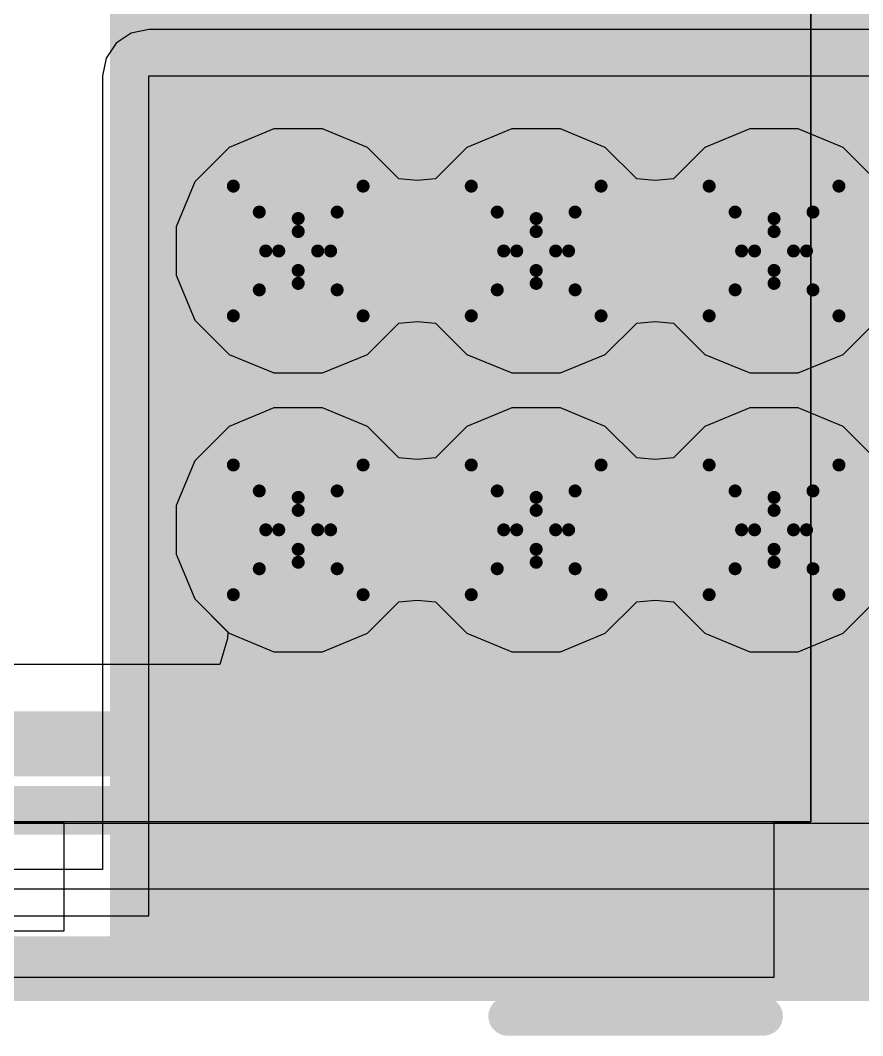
# Model space of a CAD drawing. Header units: inches. Extents: x 0 to 13.9, y -0.2 to 3.4.
# Drawn here: x 1.3302 to 1.46, y 2.737 to 2.8936 of the extents above; entities that cross this region are included whole.
import ezdxf

# ---------------------------------------------------------------- set-up
doc = ezdxf.new("R2010")
doc.units = ezdxf.units.IN
doc.header["$MEASUREMENT"] = 0
for name, color, linetype in [('Bottom Layer', 5, 'Continuous'), ('Drill Drawing', 1, 'Continuous'), ('Layer 1', 16, 'Continuous'), ('Layer 2', 76, 'Continuous'), ('Mechanical 4', 56, 'Continuous'), ('Pad Holes', 156, 'Continuous'), ('Top Layer', 1, 'Continuous'), ('Top Overlay', 2, 'Continuous'), ('Top Paste', 8, 'Continuous'), ('Top Solder', 216, 'Continuous'), ('Via Holes', 16, 'Continuous')]:
    doc.layers.add(name, color=color, linetype=linetype)

msp = doc.modelspace()

# ---------------------------------------------------------------- hatches: boundary and pattern name
at = {"layer": 'Bottom Layer'}
h = msp.add_hatch(color=5, dxfattribs=at)
edge = h.paths.add_edge_path()
edge.add_arc((1.373, 2.858), 0.01181, 0, 360)
h = msp.add_hatch(color=5, dxfattribs=at)
edge = h.paths.add_edge_path()
edge.add_arc((1.40967, 2.858), 0.01181, 0, 360)
h = msp.add_hatch(color=5, dxfattribs=at)
edge = h.paths.add_edge_path()
edge.add_arc((1.44633, 2.858), 0.01181, 0, 360)
h = msp.add_hatch(color=5, dxfattribs=at)
edge = h.paths.add_edge_path()
edge.add_arc((1.373, 2.815), 0.01181, 0, 360)
h = msp.add_hatch(color=5, dxfattribs=at)
edge = h.paths.add_edge_path()
edge.add_arc((1.40967, 2.815), 0.01181, 0, 360)
h = msp.add_hatch(color=5, dxfattribs=at)
edge = h.paths.add_edge_path()
edge.add_arc((1.44633, 2.815), 0.01181, 0, 360)
at = {"layer": 'Layer 1'}
h = msp.add_hatch(color=16, dxfattribs=at)
edge = h.paths.add_edge_path()
edge.add_arc((1.373, 2.858), 0.01181, 0, 360)
h = msp.add_hatch(color=16, dxfattribs=at)
edge = h.paths.add_edge_path()
edge.add_arc((1.40967, 2.858), 0.01181, 0, 360)
h = msp.add_hatch(color=16, dxfattribs=at)
edge = h.paths.add_edge_path()
edge.add_arc((1.44633, 2.858), 0.01181, 0, 360)
h = msp.add_hatch(color=16, dxfattribs=at)
edge = h.paths.add_edge_path()
edge.add_arc((1.373, 2.815), 0.01181, 0, 360)
h = msp.add_hatch(color=16, dxfattribs=at)
edge = h.paths.add_edge_path()
edge.add_arc((1.40967, 2.815), 0.01181, 0, 360)
h = msp.add_hatch(color=16, dxfattribs=at)
edge = h.paths.add_edge_path()
edge.add_arc((1.44633, 2.815), 0.01181, 0, 360)
at = {"layer": 'Layer 2'}
h = msp.add_hatch(color=76, dxfattribs=at)
edge = h.paths.add_edge_path()
edge.add_arc((1.373, 2.858), 0.01181, 0, 360)
h = msp.add_hatch(color=76, dxfattribs=at)
edge = h.paths.add_edge_path()
edge.add_arc((1.40967, 2.858), 0.01181, 0, 360)
h = msp.add_hatch(color=76, dxfattribs=at)
edge = h.paths.add_edge_path()
edge.add_arc((1.44633, 2.858), 0.01181, 0, 360)
h = msp.add_hatch(color=76, dxfattribs=at)
edge = h.paths.add_edge_path()
edge.add_arc((1.373, 2.815), 0.01181, 0, 360)
h = msp.add_hatch(color=76, dxfattribs=at)
edge = h.paths.add_edge_path()
edge.add_arc((1.40967, 2.815), 0.01181, 0, 360)
h = msp.add_hatch(color=76, dxfattribs=at)
edge = h.paths.add_edge_path()
edge.add_arc((1.44633, 2.815), 0.01181, 0, 360)
at = {"layer": 'Mechanical 4'}
h = msp.add_hatch(color=56, dxfattribs=at)
edge = h.paths.add_edge_path()
edge.add_arc((1.449, 2.848), 0.0015, 0, 360)
h = msp.add_hatch(color=56, dxfattribs=at)
edge = h.paths.add_edge_path()
edge.add_arc((1.449, 2.771), 0.0015, 0, 360)
h = msp.add_hatch(color=56, dxfattribs=at)
edge = h.paths.add_edge_path()
edge.add_arc((1.449, 2.771), 0.0015, 0, 360)
h = msp.add_hatch(color=56, dxfattribs=at)
edge = h.paths.add_edge_path()
edge.add_arc((1.40531, 2.74), 0.0015, 0, 360)
h = msp.add_hatch(color=56, dxfattribs=at)
edge = h.paths.add_edge_path()
edge.add_arc((1.44469, 2.74), 0.0015, 0, 360)
at = {"layer": 'Pad Holes'}
h = msp.add_hatch(color=7, dxfattribs=at)
edge = h.paths.add_edge_path()
edge.add_arc((1.449, 2.848), 0.0015, 0, 360)
h = msp.add_hatch(color=7, dxfattribs=at)
edge = h.paths.add_edge_path()
edge.add_arc((1.449, 2.771), 0.0015, 0, 360)
h = msp.add_hatch(color=7, dxfattribs=at)
edge = h.paths.add_edge_path()
edge.add_arc((1.449, 2.771), 0.0015, 0, 360)
h = msp.add_hatch(color=7, dxfattribs=at)
edge = h.paths.add_edge_path()
edge.add_arc((1.40531, 2.74), 0.0015, 0, 360)
h = msp.add_hatch(color=7, dxfattribs=at)
edge = h.paths.add_edge_path()
edge.add_arc((1.44469, 2.74), 0.0015, 0, 360)
at = {"layer": 'Top Layer'}
for points in [[(1.344, 2.743), (1.542, 2.743), (1.542, 2.975), (1.344, 2.975)], [(1.3639, 2.87776), (1.3639, 2.97224), (1.44657, 2.97224), (1.44657, 2.87776)]]:
    msp.add_hatch(color=1, dxfattribs=at).paths.add_polyline_path(points)
h = msp.add_hatch(color=1, dxfattribs=at)
edge = h.paths.add_edge_path()
edge.add_arc((1.373, 2.858), 0.01181, 0, 360)
h = msp.add_hatch(color=1, dxfattribs=at)
edge = h.paths.add_edge_path()
edge.add_arc((1.40967, 2.858), 0.01181, 0, 360)
h = msp.add_hatch(color=1, dxfattribs=at)
edge = h.paths.add_edge_path()
edge.add_arc((1.44633, 2.858), 0.01181, 0, 360)
h = msp.add_hatch(color=1, dxfattribs=at)
edge = h.paths.add_edge_path()
edge.add_arc((1.373, 2.815), 0.01181, 0, 360)
h = msp.add_hatch(color=1, dxfattribs=at)
edge = h.paths.add_edge_path()
edge.add_arc((1.40967, 2.815), 0.01181, 0, 360)
h = msp.add_hatch(color=1, dxfattribs=at)
edge = h.paths.add_edge_path()
edge.add_arc((1.44633, 2.815), 0.01181, 0, 360)
at = {"layer": 'Top Paste'}
msp.add_hatch(color=8, dxfattribs=at).paths.add_polyline_path([(1.3639, 2.87776), (1.3639, 2.97224), (1.44657, 2.97224), (1.44657, 2.87776)])
at = {"layer": 'Top Solder'}
msp.add_hatch(color=216, dxfattribs=at).paths.add_polyline_path([(1.3599, 2.87376), (1.3599, 2.97624), (1.45057, 2.97624), (1.45057, 2.87376)])
at = {"layer": 'Via Holes'}
h = msp.add_hatch(color=7, dxfattribs=at)
edge = h.paths.add_edge_path()
edge.add_arc((1.373, 2.858), 0.00591, 0, 360)
h = msp.add_hatch(color=7, dxfattribs=at)
edge = h.paths.add_edge_path()
edge.add_arc((1.40967, 2.858), 0.00591, 0, 360)
h = msp.add_hatch(color=7, dxfattribs=at)
edge = h.paths.add_edge_path()
edge.add_arc((1.44633, 2.858), 0.00591, 0, 360)
h = msp.add_hatch(color=7, dxfattribs=at)
edge = h.paths.add_edge_path()
edge.add_arc((1.373, 2.815), 0.00591, 0, 360)
h = msp.add_hatch(color=7, dxfattribs=at)
edge = h.paths.add_edge_path()
edge.add_arc((1.40967, 2.815), 0.00591, 0, 360)
h = msp.add_hatch(color=7, dxfattribs=at)
edge = h.paths.add_edge_path()
edge.add_arc((1.44633, 2.815), 0.00591, 0, 360)

# ---------------------------------------------------------------- linework, layer by layer
at = {"layer": 'Bottom Layer'}
for p, q in [((1.36926, 2.87681), (1.36234, 2.87395)), ((1.37674, 2.87681), (1.36926, 2.87681)), ((1.38366, 2.87395), (1.37674, 2.87681)), ((1.40592, 2.87681), (1.39901, 2.87395)), ((1.41341, 2.87681), (1.40592, 2.87681)), ((1.42032, 2.87395), (1.41341, 2.87681)), ((1.44259, 2.87681), (1.43568, 2.87395)), ((1.45007, 2.87681), (1.44259, 2.87681)), ((1.45699, 2.87395), (1.45007, 2.87681)), ((1.36234, 2.87395), (1.35705, 2.86866)), ((1.38849, 2.86911), (1.38366, 2.87395)), ((1.39901, 2.87395), (1.39417, 2.86911)), ((1.42516, 2.86911), (1.42032, 2.87395)), ((1.43568, 2.87395), (1.43084, 2.86911)), ((1.46183, 2.86911), (1.45699, 2.87395)), ((1.35705, 2.86866), (1.35419, 2.86174)), ((1.39133, 2.86886), (1.38849, 2.86911)), ((1.39417, 2.86911), (1.39133, 2.86886)), ((1.428, 2.86886), (1.42516, 2.86911)), ((1.43084, 2.86911), (1.428, 2.86886)), ((1.35419, 2.86174), (1.35419, 2.85426)), ((1.35419, 2.85426), (1.35705, 2.84734)), ((1.35705, 2.84734), (1.36234, 2.84205)), ((1.38366, 2.84205), (1.38849, 2.84689)), ((1.38849, 2.84689), (1.39133, 2.84714)), ((1.39133, 2.84714), (1.39417, 2.84689)), ((1.39417, 2.84689), (1.39901, 2.84205)), ((1.42032, 2.84205), (1.42516, 2.84689)), ((1.42516, 2.84689), (1.428, 2.84714)), ((1.428, 2.84714), (1.43084, 2.84689)), ((1.43084, 2.84689), (1.43568, 2.84205)), ((1.45699, 2.84205), (1.46183, 2.84689)), ((1.36234, 2.84205), (1.36926, 2.83919)), ((1.37674, 2.83919), (1.38366, 2.84205)), ((1.39901, 2.84205), (1.40592, 2.83919)), ((1.41341, 2.83919), (1.42032, 2.84205)), ((1.43568, 2.84205), (1.44259, 2.83919)), ((1.45007, 2.83919), (1.45699, 2.84205)), ((1.36926, 2.83919), (1.37674, 2.83919)), ((1.40592, 2.83919), (1.41341, 2.83919)), ((1.44259, 2.83919), (1.45007, 2.83919)), ((1.36926, 2.83381), (1.36234, 2.83095)), ((1.37674, 2.83381), (1.36926, 2.83381)), ((1.38366, 2.83095), (1.37674, 2.83381)), ((1.40592, 2.83381), (1.39901, 2.83095)), ((1.41341, 2.83381), (1.40592, 2.83381)), ((1.42032, 2.83095), (1.41341, 2.83381)), ((1.44259, 2.83381), (1.43568, 2.83095)), ((1.45007, 2.83381), (1.44259, 2.83381)), ((1.45699, 2.83095), (1.45007, 2.83381)), ((1.36234, 2.83095), (1.35705, 2.82566)), ((1.38849, 2.82611), (1.38366, 2.83095)), ((1.39901, 2.83095), (1.39417, 2.82611)), ((1.42516, 2.82611), (1.42032, 2.83095)), ((1.43568, 2.83095), (1.43084, 2.82611)), ((1.46183, 2.82611), (1.45699, 2.83095)), ((1.39133, 2.82586), (1.38849, 2.82611)), ((1.39417, 2.82611), (1.39133, 2.82586)), ((1.428, 2.82586), (1.42516, 2.82611)), ((1.43084, 2.82611), (1.428, 2.82586)), ((1.35705, 2.82566), (1.35419, 2.81874)), ((1.35419, 2.81874), (1.35419, 2.81126)), ((1.35419, 2.81126), (1.35705, 2.80434)), ((1.35705, 2.80434), (1.36234, 2.79905)), ((1.38366, 2.79905), (1.38849, 2.80389)), ((1.38849, 2.80389), (1.39133, 2.80414)), ((1.39133, 2.80414), (1.39417, 2.80389)), ((1.39417, 2.80389), (1.39901, 2.79905)), ((1.42032, 2.79905), (1.42516, 2.80389)), ((1.42516, 2.80389), (1.428, 2.80414)), ((1.428, 2.80414), (1.43084, 2.80389)), ((1.43084, 2.80389), (1.43568, 2.79905)), ((1.45699, 2.79905), (1.46183, 2.80389)), ((1.36234, 2.79905), (1.36926, 2.79619)), ((1.37674, 2.79619), (1.38366, 2.79905)), ((1.39901, 2.79905), (1.40592, 2.79619)), ((1.41341, 2.79619), (1.42032, 2.79905)), ((1.43568, 2.79905), (1.44259, 2.79619)), ((1.45007, 2.79619), (1.45699, 2.79905)), ((1.36926, 2.79619), (1.37674, 2.79619)), ((1.40592, 2.79619), (1.41341, 2.79619)), ((1.44259, 2.79619), (1.45007, 2.79619))]:
    msp.add_line(p, q, dxfattribs=at)
at = {"layer": 'Drill Drawing'}
for points in [[(1.363, 2.868, 0.002, 0.002, 0), (1.373, 2.863, 0.002, 0.002, 0)], [(1.363, 2.868, 0.002, 0.002, 0), (1.368, 2.858, 0.002, 0.002, 0)], [(1.373, 2.863, 0.002, 0.002, 0), (1.383, 2.868, 0.002, 0.002, 0)], [(1.378, 2.858, 0.002, 0.002, 0), (1.383, 2.868, 0.002, 0.002, 0)], [(1.39967, 2.868, 0.002, 0.002, 0), (1.40967, 2.863, 0.002, 0.002, 0)], [(1.39967, 2.868, 0.002, 0.002, 0), (1.40467, 2.858, 0.002, 0.002, 0)], [(1.40967, 2.863, 0.002, 0.002, 0), (1.41967, 2.868, 0.002, 0.002, 0)], [(1.41467, 2.858, 0.002, 0.002, 0), (1.41967, 2.868, 0.002, 0.002, 0)], [(1.43633, 2.868, 0.002, 0.002, 0), (1.44633, 2.863, 0.002, 0.002, 0)], [(1.43633, 2.868, 0.002, 0.002, 0), (1.44133, 2.858, 0.002, 0.002, 0)], [(1.44633, 2.863, 0.002, 0.002, 0), (1.45633, 2.868, 0.002, 0.002, 0)], [(1.45133, 2.858, 0.002, 0.002, 0), (1.45633, 2.868, 0.002, 0.002, 0)], [(1.367, 2.864, 0.002, 0.002, 0), (1.373, 2.861, 0.002, 0.002, 0)], [(1.367, 2.864, 0.002, 0.002, 0), (1.37, 2.858, 0.002, 0.002, 0)], [(1.373, 2.861, 0.002, 0.002, 0), (1.379, 2.864, 0.002, 0.002, 0)], [(1.376, 2.858, 0.002, 0.002, 0), (1.379, 2.864, 0.002, 0.002, 0)], [(1.40367, 2.864, 0.002, 0.002, 0), (1.40967, 2.861, 0.002, 0.002, 0)], [(1.40367, 2.864, 0.002, 0.002, 0), (1.40667, 2.858, 0.002, 0.002, 0)], [(1.40967, 2.861, 0.002, 0.002, 0), (1.41567, 2.864, 0.002, 0.002, 0)], [(1.41267, 2.858, 0.002, 0.002, 0), (1.41567, 2.864, 0.002, 0.002, 0)], [(1.44033, 2.864, 0.002, 0.002, 0), (1.44633, 2.861, 0.002, 0.002, 0)], [(1.44033, 2.864, 0.002, 0.002, 0), (1.44333, 2.858, 0.002, 0.002, 0)], [(1.44633, 2.861, 0.002, 0.002, 0), (1.45233, 2.864, 0.002, 0.002, 0)], [(1.44933, 2.858, 0.002, 0.002, 0), (1.45233, 2.864, 0.002, 0.002, 0)], [(1.363, 2.848, 0.002, 0.002, 0), (1.368, 2.858, 0.002, 0.002, 0)], [(1.367, 2.852, 0.002, 0.002, 0), (1.37, 2.858, 0.002, 0.002, 0)], [(1.376, 2.858, 0.002, 0.002, 0), (1.379, 2.852, 0.002, 0.002, 0)], [(1.378, 2.858, 0.002, 0.002, 0), (1.383, 2.848, 0.002, 0.002, 0)], [(1.39967, 2.848, 0.002, 0.002, 0), (1.40467, 2.858, 0.002, 0.002, 0)], [(1.40367, 2.852, 0.002, 0.002, 0), (1.40667, 2.858, 0.002, 0.002, 0)], [(1.41267, 2.858, 0.002, 0.002, 0), (1.41567, 2.852, 0.002, 0.002, 0)], [(1.41467, 2.858, 0.002, 0.002, 0), (1.41967, 2.848, 0.002, 0.002, 0)], [(1.43633, 2.848, 0.002, 0.002, 0), (1.44133, 2.858, 0.002, 0.002, 0)], [(1.44033, 2.852, 0.002, 0.002, 0), (1.44333, 2.858, 0.002, 0.002, 0)], [(1.44933, 2.858, 0.002, 0.002, 0), (1.45233, 2.852, 0.002, 0.002, 0)], [(1.45133, 2.858, 0.002, 0.002, 0), (1.45633, 2.848, 0.002, 0.002, 0)], [(1.367, 2.852, 0.002, 0.002, 0), (1.373, 2.855, 0.002, 0.002, 0)], [(1.373, 2.855, 0.002, 0.002, 0), (1.379, 2.852, 0.002, 0.002, 0)], [(1.40367, 2.852, 0.002, 0.002, 0), (1.40967, 2.855, 0.002, 0.002, 0)], [(1.40967, 2.855, 0.002, 0.002, 0), (1.41567, 2.852, 0.002, 0.002, 0)], [(1.44033, 2.852, 0.002, 0.002, 0), (1.44633, 2.855, 0.002, 0.002, 0)], [(1.44633, 2.855, 0.002, 0.002, 0), (1.45233, 2.852, 0.002, 0.002, 0)], [(1.363, 2.848, 0.002, 0.002, 0), (1.373, 2.853, 0.002, 0.002, 0)], [(1.373, 2.853, 0.002, 0.002, 0), (1.383, 2.848, 0.002, 0.002, 0)], [(1.39967, 2.848, 0.002, 0.002, 0), (1.40967, 2.853, 0.002, 0.002, 0)], [(1.40967, 2.853, 0.002, 0.002, 0), (1.41967, 2.848, 0.002, 0.002, 0)], [(1.43633, 2.848, 0.002, 0.002, 0), (1.44633, 2.853, 0.002, 0.002, 0)], [(1.44633, 2.853, 0.002, 0.002, 0), (1.45633, 2.848, 0.002, 0.002, 0)], [(1.363, 2.825, 0.002, 0.002, 0), (1.373, 2.82, 0.002, 0.002, 0)], [(1.363, 2.825, 0.002, 0.002, 0), (1.368, 2.815, 0.002, 0.002, 0)], [(1.373, 2.82, 0.002, 0.002, 0), (1.383, 2.825, 0.002, 0.002, 0)], [(1.378, 2.815, 0.002, 0.002, 0), (1.383, 2.825, 0.002, 0.002, 0)], [(1.39967, 2.825, 0.002, 0.002, 0), (1.40967, 2.82, 0.002, 0.002, 0)], [(1.39967, 2.825, 0.002, 0.002, 0), (1.40467, 2.815, 0.002, 0.002, 0)], [(1.40967, 2.82, 0.002, 0.002, 0), (1.41967, 2.825, 0.002, 0.002, 0)], [(1.41467, 2.815, 0.002, 0.002, 0), (1.41967, 2.825, 0.002, 0.002, 0)], [(1.43633, 2.825, 0.002, 0.002, 0), (1.44633, 2.82, 0.002, 0.002, 0)], [(1.43633, 2.825, 0.002, 0.002, 0), (1.44133, 2.815, 0.002, 0.002, 0)], [(1.44633, 2.82, 0.002, 0.002, 0), (1.45633, 2.825, 0.002, 0.002, 0)], [(1.45133, 2.815, 0.002, 0.002, 0), (1.45633, 2.825, 0.002, 0.002, 0)], [(1.367, 2.821, 0.002, 0.002, 0), (1.373, 2.818, 0.002, 0.002, 0)], [(1.367, 2.821, 0.002, 0.002, 0), (1.37, 2.815, 0.002, 0.002, 0)], [(1.373, 2.818, 0.002, 0.002, 0), (1.379, 2.821, 0.002, 0.002, 0)], [(1.376, 2.815, 0.002, 0.002, 0), (1.379, 2.821, 0.002, 0.002, 0)], [(1.40367, 2.821, 0.002, 0.002, 0), (1.40967, 2.818, 0.002, 0.002, 0)], [(1.40367, 2.821, 0.002, 0.002, 0), (1.40667, 2.815, 0.002, 0.002, 0)], [(1.40967, 2.818, 0.002, 0.002, 0), (1.41567, 2.821, 0.002, 0.002, 0)], [(1.41267, 2.815, 0.002, 0.002, 0), (1.41567, 2.821, 0.002, 0.002, 0)], [(1.44033, 2.821, 0.002, 0.002, 0), (1.44633, 2.818, 0.002, 0.002, 0)], [(1.44033, 2.821, 0.002, 0.002, 0), (1.44333, 2.815, 0.002, 0.002, 0)], [(1.44633, 2.818, 0.002, 0.002, 0), (1.45233, 2.821, 0.002, 0.002, 0)], [(1.44933, 2.815, 0.002, 0.002, 0), (1.45233, 2.821, 0.002, 0.002, 0)], [(1.363, 2.805, 0.002, 0.002, 0), (1.368, 2.815, 0.002, 0.002, 0)], [(1.367, 2.809, 0.002, 0.002, 0), (1.37, 2.815, 0.002, 0.002, 0)], [(1.376, 2.815, 0.002, 0.002, 0), (1.379, 2.809, 0.002, 0.002, 0)], [(1.378, 2.815, 0.002, 0.002, 0), (1.383, 2.805, 0.002, 0.002, 0)], [(1.39967, 2.805, 0.002, 0.002, 0), (1.40467, 2.815, 0.002, 0.002, 0)], [(1.40367, 2.809, 0.002, 0.002, 0), (1.40667, 2.815, 0.002, 0.002, 0)], [(1.41267, 2.815, 0.002, 0.002, 0), (1.41567, 2.809, 0.002, 0.002, 0)], [(1.41467, 2.815, 0.002, 0.002, 0), (1.41967, 2.805, 0.002, 0.002, 0)], [(1.43633, 2.805, 0.002, 0.002, 0), (1.44133, 2.815, 0.002, 0.002, 0)], [(1.44033, 2.809, 0.002, 0.002, 0), (1.44333, 2.815, 0.002, 0.002, 0)], [(1.44933, 2.815, 0.002, 0.002, 0), (1.45233, 2.809, 0.002, 0.002, 0)], [(1.45133, 2.815, 0.002, 0.002, 0), (1.45633, 2.805, 0.002, 0.002, 0)], [(1.367, 2.809, 0.002, 0.002, 0), (1.373, 2.812, 0.002, 0.002, 0)], [(1.373, 2.812, 0.002, 0.002, 0), (1.379, 2.809, 0.002, 0.002, 0)], [(1.40367, 2.809, 0.002, 0.002, 0), (1.40967, 2.812, 0.002, 0.002, 0)], [(1.40967, 2.812, 0.002, 0.002, 0), (1.41567, 2.809, 0.002, 0.002, 0)], [(1.44033, 2.809, 0.002, 0.002, 0), (1.44633, 2.812, 0.002, 0.002, 0)], [(1.44633, 2.812, 0.002, 0.002, 0), (1.45233, 2.809, 0.002, 0.002, 0)], [(1.363, 2.805, 0.002, 0.002, 0), (1.373, 2.81, 0.002, 0.002, 0)], [(1.373, 2.81, 0.002, 0.002, 0), (1.383, 2.805, 0.002, 0.002, 0)], [(1.39967, 2.805, 0.002, 0.002, 0), (1.40967, 2.81, 0.002, 0.002, 0)], [(1.40967, 2.81, 0.002, 0.002, 0), (1.41967, 2.805, 0.002, 0.002, 0)], [(1.43633, 2.805, 0.002, 0.002, 0), (1.44633, 2.81, 0.002, 0.002, 0)], [(1.44633, 2.81, 0.002, 0.002, 0), (1.45633, 2.805, 0.002, 0.002, 0)]]:
    msp.add_lwpolyline(points, format="xyseb", dxfattribs=at)
for points in [[(1.3625, 2.868, 0.001, 0.001, 1), (1.3635, 2.868, 0.001, 0.001, 1)], [(1.3625, 2.868, 0.001, 0.001, 1), (1.3635, 2.868, 0.001, 0.001, 1)], [(1.3825, 2.868, 0.001, 0.001, 1), (1.3835, 2.868, 0.001, 0.001, 1)], [(1.3825, 2.868, 0.001, 0.001, 1), (1.3835, 2.868, 0.001, 0.001, 1)], [(1.39917, 2.868, 0.001, 0.001, 1), (1.40017, 2.868, 0.001, 0.001, 1)], [(1.39917, 2.868, 0.001, 0.001, 1), (1.40017, 2.868, 0.001, 0.001, 1)], [(1.41917, 2.868, 0.001, 0.001, 1), (1.42017, 2.868, 0.001, 0.001, 1)], [(1.41917, 2.868, 0.001, 0.001, 1), (1.42017, 2.868, 0.001, 0.001, 1)], [(1.43583, 2.868, 0.001, 0.001, 1), (1.43683, 2.868, 0.001, 0.001, 1)], [(1.43583, 2.868, 0.001, 0.001, 1), (1.43683, 2.868, 0.001, 0.001, 1)], [(1.45583, 2.868, 0.001, 0.001, 1), (1.45683, 2.868, 0.001, 0.001, 1)], [(1.45583, 2.868, 0.001, 0.001, 1), (1.45683, 2.868, 0.001, 0.001, 1)], [(1.3665, 2.864, 0.001, 0.001, 1), (1.3675, 2.864, 0.001, 0.001, 1)], [(1.3665, 2.864, 0.001, 0.001, 1), (1.3675, 2.864, 0.001, 0.001, 1)], [(1.3725, 2.863, 0.001, 0.001, 1), (1.3735, 2.863, 0.001, 0.001, 1)], [(1.3725, 2.863, 0.001, 0.001, 1), (1.3735, 2.863, 0.001, 0.001, 1)], [(1.3785, 2.864, 0.001, 0.001, 1), (1.3795, 2.864, 0.001, 0.001, 1)], [(1.3785, 2.864, 0.001, 0.001, 1), (1.3795, 2.864, 0.001, 0.001, 1)], [(1.40317, 2.864, 0.001, 0.001, 1), (1.40417, 2.864, 0.001, 0.001, 1)], [(1.40317, 2.864, 0.001, 0.001, 1), (1.40417, 2.864, 0.001, 0.001, 1)], [(1.40917, 2.863, 0.001, 0.001, 1), (1.41017, 2.863, 0.001, 0.001, 1)], [(1.40917, 2.863, 0.001, 0.001, 1), (1.41017, 2.863, 0.001, 0.001, 1)], [(1.41517, 2.864, 0.001, 0.001, 1), (1.41617, 2.864, 0.001, 0.001, 1)], [(1.41517, 2.864, 0.001, 0.001, 1), (1.41617, 2.864, 0.001, 0.001, 1)], [(1.43983, 2.864, 0.001, 0.001, 1), (1.44083, 2.864, 0.001, 0.001, 1)], [(1.43983, 2.864, 0.001, 0.001, 1), (1.44083, 2.864, 0.001, 0.001, 1)], [(1.44583, 2.863, 0.001, 0.001, 1), (1.44683, 2.863, 0.001, 0.001, 1)], [(1.44583, 2.863, 0.001, 0.001, 1), (1.44683, 2.863, 0.001, 0.001, 1)], [(1.45183, 2.864, 0.001, 0.001, 1), (1.45283, 2.864, 0.001, 0.001, 1)], [(1.45183, 2.864, 0.001, 0.001, 1), (1.45283, 2.864, 0.001, 0.001, 1)], [(1.3725, 2.861, 0.001, 0.001, 1), (1.3735, 2.861, 0.001, 0.001, 1)], [(1.3725, 2.861, 0.001, 0.001, 1), (1.3735, 2.861, 0.001, 0.001, 1)], [(1.40917, 2.861, 0.001, 0.001, 1), (1.41017, 2.861, 0.001, 0.001, 1)], [(1.40917, 2.861, 0.001, 0.001, 1), (1.41017, 2.861, 0.001, 0.001, 1)], [(1.44583, 2.861, 0.001, 0.001, 1), (1.44683, 2.861, 0.001, 0.001, 1)], [(1.44583, 2.861, 0.001, 0.001, 1), (1.44683, 2.861, 0.001, 0.001, 1)], [(1.3675, 2.858, 0.001, 0.001, 1), (1.3685, 2.858, 0.001, 0.001, 1)], [(1.3675, 2.858, 0.001, 0.001, 1), (1.3685, 2.858, 0.001, 0.001, 1)], [(1.3695, 2.858, 0.001, 0.001, 1), (1.3705, 2.858, 0.001, 0.001, 1)], [(1.3695, 2.858, 0.001, 0.001, 1), (1.3705, 2.858, 0.001, 0.001, 1)], [(1.3755, 2.858, 0.001, 0.001, 1), (1.3765, 2.858, 0.001, 0.001, 1)], [(1.3755, 2.858, 0.001, 0.001, 1), (1.3765, 2.858, 0.001, 0.001, 1)], [(1.3775, 2.858, 0.001, 0.001, 1), (1.3785, 2.858, 0.001, 0.001, 1)], [(1.3775, 2.858, 0.001, 0.001, 1), (1.3785, 2.858, 0.001, 0.001, 1)], [(1.40417, 2.858, 0.001, 0.001, 1), (1.40517, 2.858, 0.001, 0.001, 1)], [(1.40417, 2.858, 0.001, 0.001, 1), (1.40517, 2.858, 0.001, 0.001, 1)], [(1.40617, 2.858, 0.001, 0.001, 1), (1.40717, 2.858, 0.001, 0.001, 1)], [(1.40617, 2.858, 0.001, 0.001, 1), (1.40717, 2.858, 0.001, 0.001, 1)], [(1.41217, 2.858, 0.001, 0.001, 1), (1.41317, 2.858, 0.001, 0.001, 1)], [(1.41217, 2.858, 0.001, 0.001, 1), (1.41317, 2.858, 0.001, 0.001, 1)], [(1.41417, 2.858, 0.001, 0.001, 1), (1.41517, 2.858, 0.001, 0.001, 1)], [(1.41417, 2.858, 0.001, 0.001, 1), (1.41517, 2.858, 0.001, 0.001, 1)], [(1.44083, 2.858, 0.001, 0.001, 1), (1.44183, 2.858, 0.001, 0.001, 1)], [(1.44083, 2.858, 0.001, 0.001, 1), (1.44183, 2.858, 0.001, 0.001, 1)], [(1.44283, 2.858, 0.001, 0.001, 1), (1.44383, 2.858, 0.001, 0.001, 1)], [(1.44283, 2.858, 0.001, 0.001, 1), (1.44383, 2.858, 0.001, 0.001, 1)], [(1.44883, 2.858, 0.001, 0.001, 1), (1.44983, 2.858, 0.001, 0.001, 1)], [(1.44883, 2.858, 0.001, 0.001, 1), (1.44983, 2.858, 0.001, 0.001, 1)], [(1.45083, 2.858, 0.001, 0.001, 1), (1.45183, 2.858, 0.001, 0.001, 1)], [(1.45083, 2.858, 0.001, 0.001, 1), (1.45183, 2.858, 0.001, 0.001, 1)], [(1.3725, 2.855, 0.001, 0.001, 1), (1.3735, 2.855, 0.001, 0.001, 1)], [(1.3725, 2.855, 0.001, 0.001, 1), (1.3735, 2.855, 0.001, 0.001, 1)], [(1.40917, 2.855, 0.001, 0.001, 1), (1.41017, 2.855, 0.001, 0.001, 1)], [(1.40917, 2.855, 0.001, 0.001, 1), (1.41017, 2.855, 0.001, 0.001, 1)], [(1.44583, 2.855, 0.001, 0.001, 1), (1.44683, 2.855, 0.001, 0.001, 1)], [(1.44583, 2.855, 0.001, 0.001, 1), (1.44683, 2.855, 0.001, 0.001, 1)], [(1.3665, 2.852, 0.001, 0.001, 1), (1.3675, 2.852, 0.001, 0.001, 1)], [(1.3665, 2.852, 0.001, 0.001, 1), (1.3675, 2.852, 0.001, 0.001, 1)], [(1.3725, 2.853, 0.001, 0.001, 1), (1.3735, 2.853, 0.001, 0.001, 1)], [(1.3725, 2.853, 0.001, 0.001, 1), (1.3735, 2.853, 0.001, 0.001, 1)], [(1.3785, 2.852, 0.001, 0.001, 1), (1.3795, 2.852, 0.001, 0.001, 1)], [(1.3785, 2.852, 0.001, 0.001, 1), (1.3795, 2.852, 0.001, 0.001, 1)], [(1.40317, 2.852, 0.001, 0.001, 1), (1.40417, 2.852, 0.001, 0.001, 1)], [(1.40317, 2.852, 0.001, 0.001, 1), (1.40417, 2.852, 0.001, 0.001, 1)], [(1.40917, 2.853, 0.001, 0.001, 1), (1.41017, 2.853, 0.001, 0.001, 1)], [(1.40917, 2.853, 0.001, 0.001, 1), (1.41017, 2.853, 0.001, 0.001, 1)], [(1.41517, 2.852, 0.001, 0.001, 1), (1.41617, 2.852, 0.001, 0.001, 1)], [(1.41517, 2.852, 0.001, 0.001, 1), (1.41617, 2.852, 0.001, 0.001, 1)], [(1.43983, 2.852, 0.001, 0.001, 1), (1.44083, 2.852, 0.001, 0.001, 1)], [(1.43983, 2.852, 0.001, 0.001, 1), (1.44083, 2.852, 0.001, 0.001, 1)], [(1.44583, 2.853, 0.001, 0.001, 1), (1.44683, 2.853, 0.001, 0.001, 1)], [(1.44583, 2.853, 0.001, 0.001, 1), (1.44683, 2.853, 0.001, 0.001, 1)], [(1.45183, 2.852, 0.001, 0.001, 1), (1.45283, 2.852, 0.001, 0.001, 1)], [(1.45183, 2.852, 0.001, 0.001, 1), (1.45283, 2.852, 0.001, 0.001, 1)], [(1.3625, 2.848, 0.001, 0.001, 1), (1.3635, 2.848, 0.001, 0.001, 1)], [(1.3625, 2.848, 0.001, 0.001, 1), (1.3635, 2.848, 0.001, 0.001, 1)], [(1.3825, 2.848, 0.001, 0.001, 1), (1.3835, 2.848, 0.001, 0.001, 1)], [(1.3825, 2.848, 0.001, 0.001, 1), (1.3835, 2.848, 0.001, 0.001, 1)], [(1.39917, 2.848, 0.001, 0.001, 1), (1.40017, 2.848, 0.001, 0.001, 1)], [(1.39917, 2.848, 0.001, 0.001, 1), (1.40017, 2.848, 0.001, 0.001, 1)], [(1.41917, 2.848, 0.001, 0.001, 1), (1.42017, 2.848, 0.001, 0.001, 1)], [(1.41917, 2.848, 0.001, 0.001, 1), (1.42017, 2.848, 0.001, 0.001, 1)], [(1.43583, 2.848, 0.001, 0.001, 1), (1.43683, 2.848, 0.001, 0.001, 1)], [(1.43583, 2.848, 0.001, 0.001, 1), (1.43683, 2.848, 0.001, 0.001, 1)], [(1.45583, 2.848, 0.001, 0.001, 1), (1.45683, 2.848, 0.001, 0.001, 1)], [(1.45583, 2.848, 0.001, 0.001, 1), (1.45683, 2.848, 0.001, 0.001, 1)], [(1.3625, 2.825, 0.001, 0.001, 1), (1.3635, 2.825, 0.001, 0.001, 1)], [(1.3625, 2.825, 0.001, 0.001, 1), (1.3635, 2.825, 0.001, 0.001, 1)], [(1.3825, 2.825, 0.001, 0.001, 1), (1.3835, 2.825, 0.001, 0.001, 1)], [(1.3825, 2.825, 0.001, 0.001, 1), (1.3835, 2.825, 0.001, 0.001, 1)], [(1.39917, 2.825, 0.001, 0.001, 1), (1.40017, 2.825, 0.001, 0.001, 1)], [(1.39917, 2.825, 0.001, 0.001, 1), (1.40017, 2.825, 0.001, 0.001, 1)], [(1.41917, 2.825, 0.001, 0.001, 1), (1.42017, 2.825, 0.001, 0.001, 1)], [(1.41917, 2.825, 0.001, 0.001, 1), (1.42017, 2.825, 0.001, 0.001, 1)], [(1.43583, 2.825, 0.001, 0.001, 1), (1.43683, 2.825, 0.001, 0.001, 1)], [(1.43583, 2.825, 0.001, 0.001, 1), (1.43683, 2.825, 0.001, 0.001, 1)], [(1.45583, 2.825, 0.001, 0.001, 1), (1.45683, 2.825, 0.001, 0.001, 1)], [(1.45583, 2.825, 0.001, 0.001, 1), (1.45683, 2.825, 0.001, 0.001, 1)], [(1.3665, 2.821, 0.001, 0.001, 1), (1.3675, 2.821, 0.001, 0.001, 1)], [(1.3665, 2.821, 0.001, 0.001, 1), (1.3675, 2.821, 0.001, 0.001, 1)], [(1.3785, 2.821, 0.001, 0.001, 1), (1.3795, 2.821, 0.001, 0.001, 1)], [(1.3785, 2.821, 0.001, 0.001, 1), (1.3795, 2.821, 0.001, 0.001, 1)], [(1.40317, 2.821, 0.001, 0.001, 1), (1.40417, 2.821, 0.001, 0.001, 1)], [(1.40317, 2.821, 0.001, 0.001, 1), (1.40417, 2.821, 0.001, 0.001, 1)], [(1.41517, 2.821, 0.001, 0.001, 1), (1.41617, 2.821, 0.001, 0.001, 1)], [(1.41517, 2.821, 0.001, 0.001, 1), (1.41617, 2.821, 0.001, 0.001, 1)], [(1.43983, 2.821, 0.001, 0.001, 1), (1.44083, 2.821, 0.001, 0.001, 1)], [(1.43983, 2.821, 0.001, 0.001, 1), (1.44083, 2.821, 0.001, 0.001, 1)], [(1.45183, 2.821, 0.001, 0.001, 1), (1.45283, 2.821, 0.001, 0.001, 1)], [(1.45183, 2.821, 0.001, 0.001, 1), (1.45283, 2.821, 0.001, 0.001, 1)], [(1.3725, 2.82, 0.001, 0.001, 1), (1.3735, 2.82, 0.001, 0.001, 1)], [(1.3725, 2.82, 0.001, 0.001, 1), (1.3735, 2.82, 0.001, 0.001, 1)], [(1.40917, 2.82, 0.001, 0.001, 1), (1.41017, 2.82, 0.001, 0.001, 1)], [(1.40917, 2.82, 0.001, 0.001, 1), (1.41017, 2.82, 0.001, 0.001, 1)], [(1.44583, 2.82, 0.001, 0.001, 1), (1.44683, 2.82, 0.001, 0.001, 1)], [(1.44583, 2.82, 0.001, 0.001, 1), (1.44683, 2.82, 0.001, 0.001, 1)], [(1.3725, 2.818, 0.001, 0.001, 1), (1.3735, 2.818, 0.001, 0.001, 1)], [(1.3725, 2.818, 0.001, 0.001, 1), (1.3735, 2.818, 0.001, 0.001, 1)], [(1.40917, 2.818, 0.001, 0.001, 1), (1.41017, 2.818, 0.001, 0.001, 1)], [(1.40917, 2.818, 0.001, 0.001, 1), (1.41017, 2.818, 0.001, 0.001, 1)], [(1.44583, 2.818, 0.001, 0.001, 1), (1.44683, 2.818, 0.001, 0.001, 1)], [(1.44583, 2.818, 0.001, 0.001, 1), (1.44683, 2.818, 0.001, 0.001, 1)], [(1.3675, 2.815, 0.001, 0.001, 1), (1.3685, 2.815, 0.001, 0.001, 1)], [(1.3675, 2.815, 0.001, 0.001, 1), (1.3685, 2.815, 0.001, 0.001, 1)], [(1.3695, 2.815, 0.001, 0.001, 1), (1.3705, 2.815, 0.001, 0.001, 1)], [(1.3695, 2.815, 0.001, 0.001, 1), (1.3705, 2.815, 0.001, 0.001, 1)], [(1.3755, 2.815, 0.001, 0.001, 1), (1.3765, 2.815, 0.001, 0.001, 1)], [(1.3755, 2.815, 0.001, 0.001, 1), (1.3765, 2.815, 0.001, 0.001, 1)], [(1.3775, 2.815, 0.001, 0.001, 1), (1.3785, 2.815, 0.001, 0.001, 1)], [(1.3775, 2.815, 0.001, 0.001, 1), (1.3785, 2.815, 0.001, 0.001, 1)], [(1.40417, 2.815, 0.001, 0.001, 1), (1.40517, 2.815, 0.001, 0.001, 1)], [(1.40417, 2.815, 0.001, 0.001, 1), (1.40517, 2.815, 0.001, 0.001, 1)], [(1.40617, 2.815, 0.001, 0.001, 1), (1.40717, 2.815, 0.001, 0.001, 1)], [(1.40617, 2.815, 0.001, 0.001, 1), (1.40717, 2.815, 0.001, 0.001, 1)], [(1.41217, 2.815, 0.001, 0.001, 1), (1.41317, 2.815, 0.001, 0.001, 1)], [(1.41217, 2.815, 0.001, 0.001, 1), (1.41317, 2.815, 0.001, 0.001, 1)], [(1.41417, 2.815, 0.001, 0.001, 1), (1.41517, 2.815, 0.001, 0.001, 1)], [(1.41417, 2.815, 0.001, 0.001, 1), (1.41517, 2.815, 0.001, 0.001, 1)], [(1.44083, 2.815, 0.001, 0.001, 1), (1.44183, 2.815, 0.001, 0.001, 1)], [(1.44083, 2.815, 0.001, 0.001, 1), (1.44183, 2.815, 0.001, 0.001, 1)], [(1.44283, 2.815, 0.001, 0.001, 1), (1.44383, 2.815, 0.001, 0.001, 1)], [(1.44283, 2.815, 0.001, 0.001, 1), (1.44383, 2.815, 0.001, 0.001, 1)], [(1.44883, 2.815, 0.001, 0.001, 1), (1.44983, 2.815, 0.001, 0.001, 1)], [(1.44883, 2.815, 0.001, 0.001, 1), (1.44983, 2.815, 0.001, 0.001, 1)], [(1.45083, 2.815, 0.001, 0.001, 1), (1.45183, 2.815, 0.001, 0.001, 1)], [(1.45083, 2.815, 0.001, 0.001, 1), (1.45183, 2.815, 0.001, 0.001, 1)], [(1.3725, 2.812, 0.001, 0.001, 1), (1.3735, 2.812, 0.001, 0.001, 1)], [(1.3725, 2.812, 0.001, 0.001, 1), (1.3735, 2.812, 0.001, 0.001, 1)], [(1.40917, 2.812, 0.001, 0.001, 1), (1.41017, 2.812, 0.001, 0.001, 1)], [(1.40917, 2.812, 0.001, 0.001, 1), (1.41017, 2.812, 0.001, 0.001, 1)], [(1.44583, 2.812, 0.001, 0.001, 1), (1.44683, 2.812, 0.001, 0.001, 1)], [(1.44583, 2.812, 0.001, 0.001, 1), (1.44683, 2.812, 0.001, 0.001, 1)], [(1.3725, 2.81, 0.001, 0.001, 1), (1.3735, 2.81, 0.001, 0.001, 1)], [(1.3725, 2.81, 0.001, 0.001, 1), (1.3735, 2.81, 0.001, 0.001, 1)], [(1.40917, 2.81, 0.001, 0.001, 1), (1.41017, 2.81, 0.001, 0.001, 1)], [(1.40917, 2.81, 0.001, 0.001, 1), (1.41017, 2.81, 0.001, 0.001, 1)], [(1.44583, 2.81, 0.001, 0.001, 1), (1.44683, 2.81, 0.001, 0.001, 1)], [(1.44583, 2.81, 0.001, 0.001, 1), (1.44683, 2.81, 0.001, 0.001, 1)], [(1.3665, 2.809, 0.001, 0.001, 1), (1.3675, 2.809, 0.001, 0.001, 1)], [(1.3665, 2.809, 0.001, 0.001, 1), (1.3675, 2.809, 0.001, 0.001, 1)], [(1.3785, 2.809, 0.001, 0.001, 1), (1.3795, 2.809, 0.001, 0.001, 1)], [(1.3785, 2.809, 0.001, 0.001, 1), (1.3795, 2.809, 0.001, 0.001, 1)], [(1.40317, 2.809, 0.001, 0.001, 1), (1.40417, 2.809, 0.001, 0.001, 1)], [(1.40317, 2.809, 0.001, 0.001, 1), (1.40417, 2.809, 0.001, 0.001, 1)], [(1.41517, 2.809, 0.001, 0.001, 1), (1.41617, 2.809, 0.001, 0.001, 1)], [(1.41517, 2.809, 0.001, 0.001, 1), (1.41617, 2.809, 0.001, 0.001, 1)], [(1.43983, 2.809, 0.001, 0.001, 1), (1.44083, 2.809, 0.001, 0.001, 1)], [(1.43983, 2.809, 0.001, 0.001, 1), (1.44083, 2.809, 0.001, 0.001, 1)], [(1.45183, 2.809, 0.001, 0.001, 1), (1.45283, 2.809, 0.001, 0.001, 1)], [(1.45183, 2.809, 0.001, 0.001, 1), (1.45283, 2.809, 0.001, 0.001, 1)], [(1.3625, 2.805, 0.001, 0.001, 1), (1.3635, 2.805, 0.001, 0.001, 1)], [(1.3625, 2.805, 0.001, 0.001, 1), (1.3635, 2.805, 0.001, 0.001, 1)], [(1.3825, 2.805, 0.001, 0.001, 1), (1.3835, 2.805, 0.001, 0.001, 1)], [(1.3825, 2.805, 0.001, 0.001, 1), (1.3835, 2.805, 0.001, 0.001, 1)], [(1.39917, 2.805, 0.001, 0.001, 1), (1.40017, 2.805, 0.001, 0.001, 1)], [(1.39917, 2.805, 0.001, 0.001, 1), (1.40017, 2.805, 0.001, 0.001, 1)], [(1.41917, 2.805, 0.001, 0.001, 1), (1.42017, 2.805, 0.001, 0.001, 1)], [(1.41917, 2.805, 0.001, 0.001, 1), (1.42017, 2.805, 0.001, 0.001, 1)], [(1.43583, 2.805, 0.001, 0.001, 1), (1.43683, 2.805, 0.001, 0.001, 1)], [(1.43583, 2.805, 0.001, 0.001, 1), (1.43683, 2.805, 0.001, 0.001, 1)], [(1.45583, 2.805, 0.001, 0.001, 1), (1.45683, 2.805, 0.001, 0.001, 1)], [(1.45583, 2.805, 0.001, 0.001, 1), (1.45683, 2.805, 0.001, 0.001, 1)]]:
    msp.add_lwpolyline(points, format="xyseb", close=True, dxfattribs=at)
at = {"layer": 'Layer 1'}
for p, q in [((1.36926, 2.87681), (1.36234, 2.87395)), ((1.37674, 2.87681), (1.36926, 2.87681)), ((1.38366, 2.87395), (1.37674, 2.87681)), ((1.40592, 2.87681), (1.39901, 2.87395)), ((1.41341, 2.87681), (1.40592, 2.87681)), ((1.42032, 2.87395), (1.41341, 2.87681)), ((1.44259, 2.87681), (1.43568, 2.87395)), ((1.45007, 2.87681), (1.44259, 2.87681)), ((1.45699, 2.87395), (1.45007, 2.87681)), ((1.36234, 2.87395), (1.35705, 2.86866)), ((1.38849, 2.86911), (1.38366, 2.87395)), ((1.39901, 2.87395), (1.39417, 2.86911)), ((1.42516, 2.86911), (1.42032, 2.87395)), ((1.43568, 2.87395), (1.43084, 2.86911)), ((1.46183, 2.86911), (1.45699, 2.87395)), ((1.35705, 2.86866), (1.35419, 2.86174)), ((1.39133, 2.86886), (1.38849, 2.86911)), ((1.39417, 2.86911), (1.39133, 2.86886)), ((1.428, 2.86886), (1.42516, 2.86911)), ((1.43084, 2.86911), (1.428, 2.86886)), ((1.35419, 2.86174), (1.35419, 2.85426)), ((1.35419, 2.85426), (1.35705, 2.84734)), ((1.35705, 2.84734), (1.36234, 2.84205)), ((1.38366, 2.84205), (1.38849, 2.84689)), ((1.38849, 2.84689), (1.39133, 2.84714)), ((1.39133, 2.84714), (1.39417, 2.84689)), ((1.39417, 2.84689), (1.39901, 2.84205)), ((1.42032, 2.84205), (1.42516, 2.84689)), ((1.42516, 2.84689), (1.428, 2.84714)), ((1.428, 2.84714), (1.43084, 2.84689)), ((1.43084, 2.84689), (1.43568, 2.84205)), ((1.45699, 2.84205), (1.46183, 2.84689)), ((1.36234, 2.84205), (1.36926, 2.83919)), ((1.37674, 2.83919), (1.38366, 2.84205)), ((1.39901, 2.84205), (1.40592, 2.83919)), ((1.41341, 2.83919), (1.42032, 2.84205)), ((1.43568, 2.84205), (1.44259, 2.83919)), ((1.45007, 2.83919), (1.45699, 2.84205)), ((1.36926, 2.83919), (1.37674, 2.83919)), ((1.40592, 2.83919), (1.41341, 2.83919)), ((1.44259, 2.83919), (1.45007, 2.83919)), ((1.36926, 2.83381), (1.36234, 2.83095)), ((1.37674, 2.83381), (1.36926, 2.83381)), ((1.38366, 2.83095), (1.37674, 2.83381)), ((1.40592, 2.83381), (1.39901, 2.83095)), ((1.41341, 2.83381), (1.40592, 2.83381)), ((1.42032, 2.83095), (1.41341, 2.83381)), ((1.44259, 2.83381), (1.43568, 2.83095)), ((1.45007, 2.83381), (1.44259, 2.83381)), ((1.45699, 2.83095), (1.45007, 2.83381)), ((1.36234, 2.83095), (1.35705, 2.82566)), ((1.38849, 2.82611), (1.38366, 2.83095)), ((1.39901, 2.83095), (1.39417, 2.82611)), ((1.42516, 2.82611), (1.42032, 2.83095)), ((1.43568, 2.83095), (1.43084, 2.82611)), ((1.46183, 2.82611), (1.45699, 2.83095)), ((1.39133, 2.82586), (1.38849, 2.82611)), ((1.39417, 2.82611), (1.39133, 2.82586)), ((1.428, 2.82586), (1.42516, 2.82611)), ((1.43084, 2.82611), (1.428, 2.82586)), ((1.35705, 2.82566), (1.35419, 2.81874)), ((1.35419, 2.81874), (1.35419, 2.81126)), ((1.35419, 2.81126), (1.35705, 2.80434)), ((1.35705, 2.80434), (1.36216, 2.79923)), ((1.36211, 2.79827), (1.36091, 2.79424)), ((1.36216, 2.79923), (1.36211, 2.79827)), ((1.36091, 2.79424), (1.13091, 2.79424)), ((0.389, 2.76976), (2.07193, 2.76976)), ((2.04167, 2.75957), (0.36743, 2.75957))]:
    msp.add_line(p, q, dxfattribs=at)
for points in [[(0.389, 2.782, 0.01, 0.01, 0), (2.077, 2.782, 0.01, 0.01, 0)], [(0.325, 2.74733, 0.01, 0.01, 0), (2.04167, 2.74733, 0.01, 0.01, 0)]]:
    msp.add_lwpolyline(points, format="xyseb", dxfattribs=at)
at = {"layer": 'Layer 2'}
for p, q in [((1.35, 2.89214), (1.34727, 2.89159)), ((1.699, 2.89214), (1.35, 2.89214)), ((1.34727, 2.89159), (1.34495, 2.89005)), ((1.34495, 2.89005), (1.34341, 2.88773)), ((1.34341, 2.88773), (1.34286, 2.885)), ((1.34286, 2.885), (1.34286, 2.76264)), ((1.35, 2.7555), (1.35, 2.885)), ((1.35, 2.885), (1.699, 2.885)), ((1.34286, 2.76264), (0.3995, 2.76264)), ((0.3995, 2.7555), (1.35, 2.7555))]:
    msp.add_line(p, q, dxfattribs=at)
at = {"layer": 'Mechanical 4'}
for points in [[(1.449, 2.771, 0.006, 0.006, 0), (1.449, 2.848, 0.006, 0.006, 0)], [(1.141, 2.771, 0.006, 0.006, 0), (1.449, 2.771, 0.006, 0.006, 0)], [(1.40531, 2.74, 0.006, 0.006, 0), (1.44469, 2.74, 0.006, 0.006, 0)]]:
    msp.add_lwpolyline(points, format="xyseb", dxfattribs=at)
for points in [[(1.4475, 2.848, 0.003, 0.003, 1), (1.4505, 2.848, 0.003, 0.003, 1)], [(1.4475, 2.771, 0.003, 0.003, 1), (1.4505, 2.771, 0.003, 0.003, 1)], [(1.4475, 2.771, 0.003, 0.003, 1), (1.4505, 2.771, 0.003, 0.003, 1)], [(1.40381, 2.74, 0.003, 0.003, 1), (1.40681, 2.74, 0.003, 0.003, 1)], [(1.44319, 2.74, 0.003, 0.003, 1), (1.44619, 2.74, 0.003, 0.003, 1)]]:
    msp.add_lwpolyline(points, format="xyseb", close=True, dxfattribs=at)
at = {"layer": 'Top Layer'}
for p, q in [((1.452, 3.078), (1.452, 2.77)), ((1.452, 2.77), (1.452, 2.972)), ((1.452, 2.77), (1.142, 2.77)), ((1.142, 2.77), (1.33686, 2.77)), ((1.33686, 2.77), (1.33686, 2.75314)), ((1.44633, 2.746), (1.44633, 2.77)), ((1.44633, 2.77), (1.452, 2.77)), ((1.33686, 2.75314), (1.0088, 2.75314)), ((1.0088, 2.746), (1.44633, 2.746))]:
    msp.add_line(p, q, dxfattribs=at)
at = {"layer": 'Top Overlay'}
for points in [[(1.446, 2.773, 0.005, 0.005, 0), (1.446, 2.858, 0.005, 0.005, 0)], [(1.143, 2.773, 0.005, 0.005, 0), (1.446, 2.773, 0.005, 0.005, 0)]]:
    msp.add_lwpolyline(points, format="xyseb", dxfattribs=at)
for points in [[(1.44475, 2.858, 0.0025, 0.0025, 1), (1.44725, 2.858, 0.0025, 0.0025, 1)], [(1.44475, 2.773, 0.0025, 0.0025, 1), (1.44725, 2.773, 0.0025, 0.0025, 1)], [(1.44475, 2.773, 0.0025, 0.0025, 1), (1.44725, 2.773, 0.0025, 0.0025, 1)]]:
    msp.add_lwpolyline(points, format="xyseb", close=True, dxfattribs=at)

doc.saveas('drawing.dxf')
